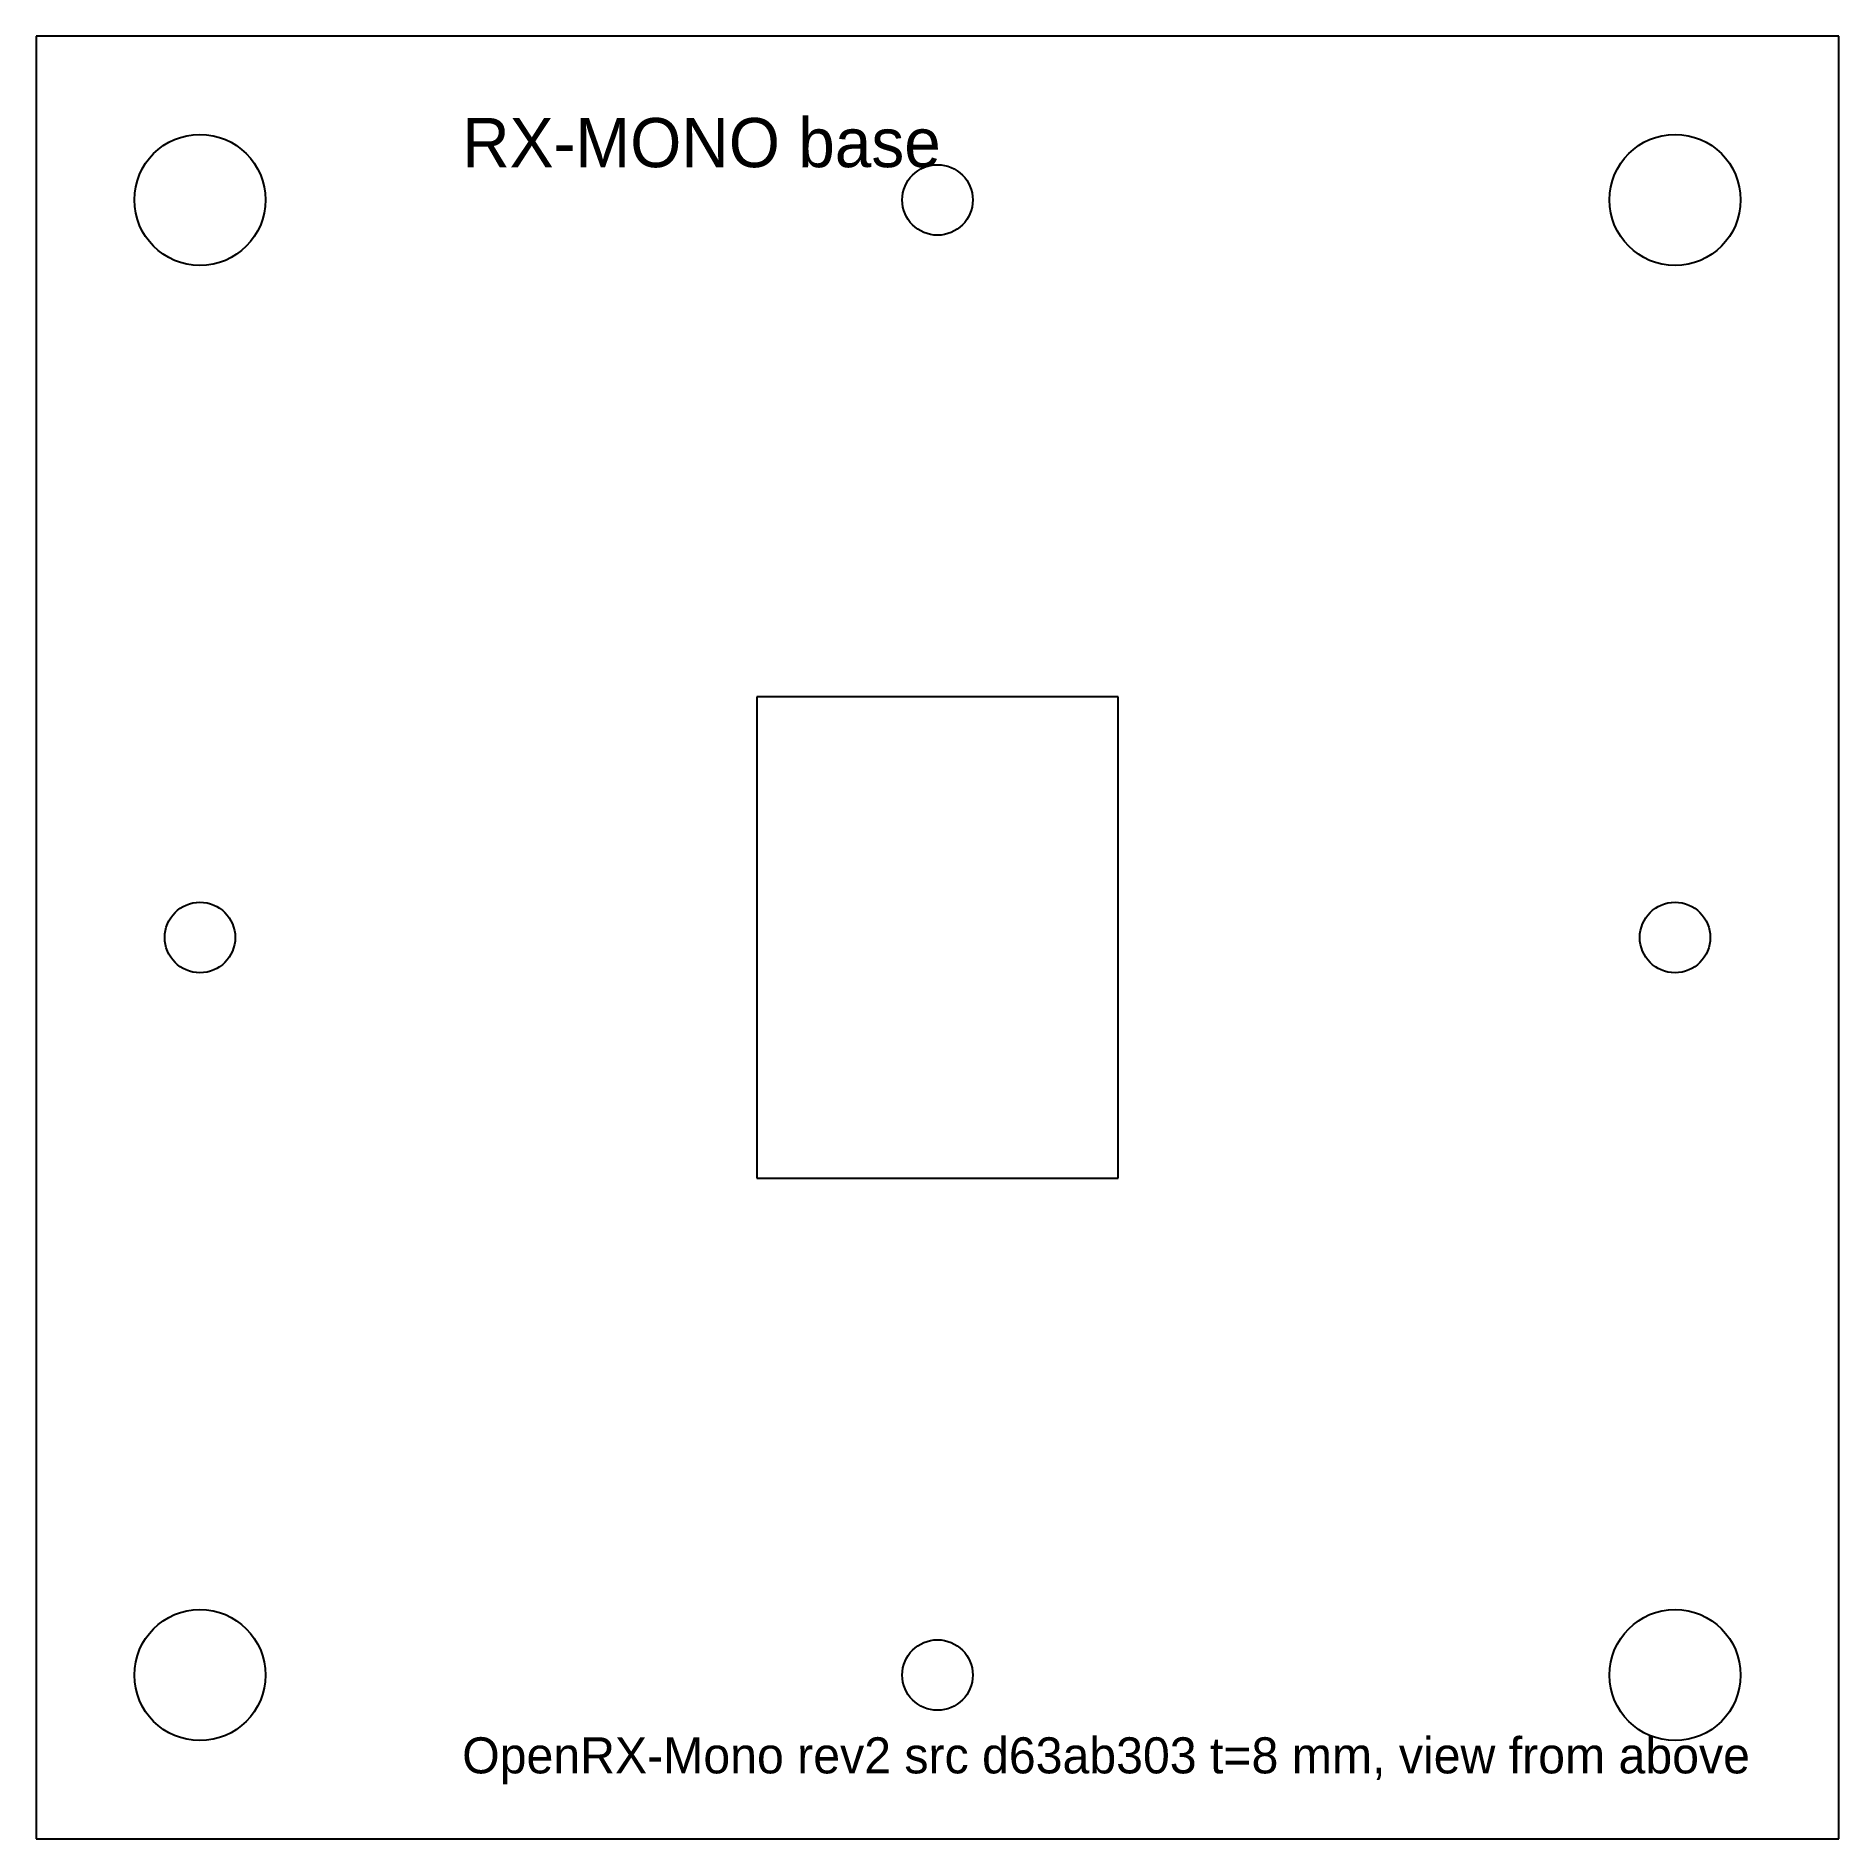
# Model space of a CAD drawing. Header units: millimetres. Extents: x -55 to 55, y -55 to 55.
import ezdxf

# ---------------------------------------------------------------- set-up
doc = ezdxf.new("R2010")
doc.units = ezdxf.units.MM

msp = doc.modelspace()

# ---------------------------------------------------------------- linework, layer by layer
at = {"layer": 'CUT'}
for p, q in [((55, 55), (-55, 55)), ((-55, 55), (-55, -55)), ((55, -55), (55, 55)), ((11.025, 14.675), (-11.025, 14.675)), ((-11.025, 14.675), (-11.025, -14.675)), ((11.025, -14.675), (11.025, 14.675)), ((-11.025, -14.675), (11.025, -14.675)), ((-55, -55), (55, -55))]:
    msp.add_line(p, q, dxfattribs=at)
for centre, radius in [((-45, 45), 4), ((45, 45), 4), ((0, 45), 2.15), ((-45, 0), 2.15), ((45, 0), 2.15), ((-45, -45), 4), ((45, -45), 4), ((0, -45), 2.15)]:
    msp.add_circle(centre, radius, dxfattribs=at)

# ---------------------------------------------------------------- texts
at = {"layer": 'ENGRAVE'}
for s, height, p in [('RX-MONO base', 3, (-29, 47)), ('OpenRX-Mono rev2 src d63ab303 t=8 mm, view from above', 2.2, (-29, -51))]:
    msp.add_text(s, height=height, dxfattribs=at).set_placement(p)

doc.saveas('drawing.dxf')
